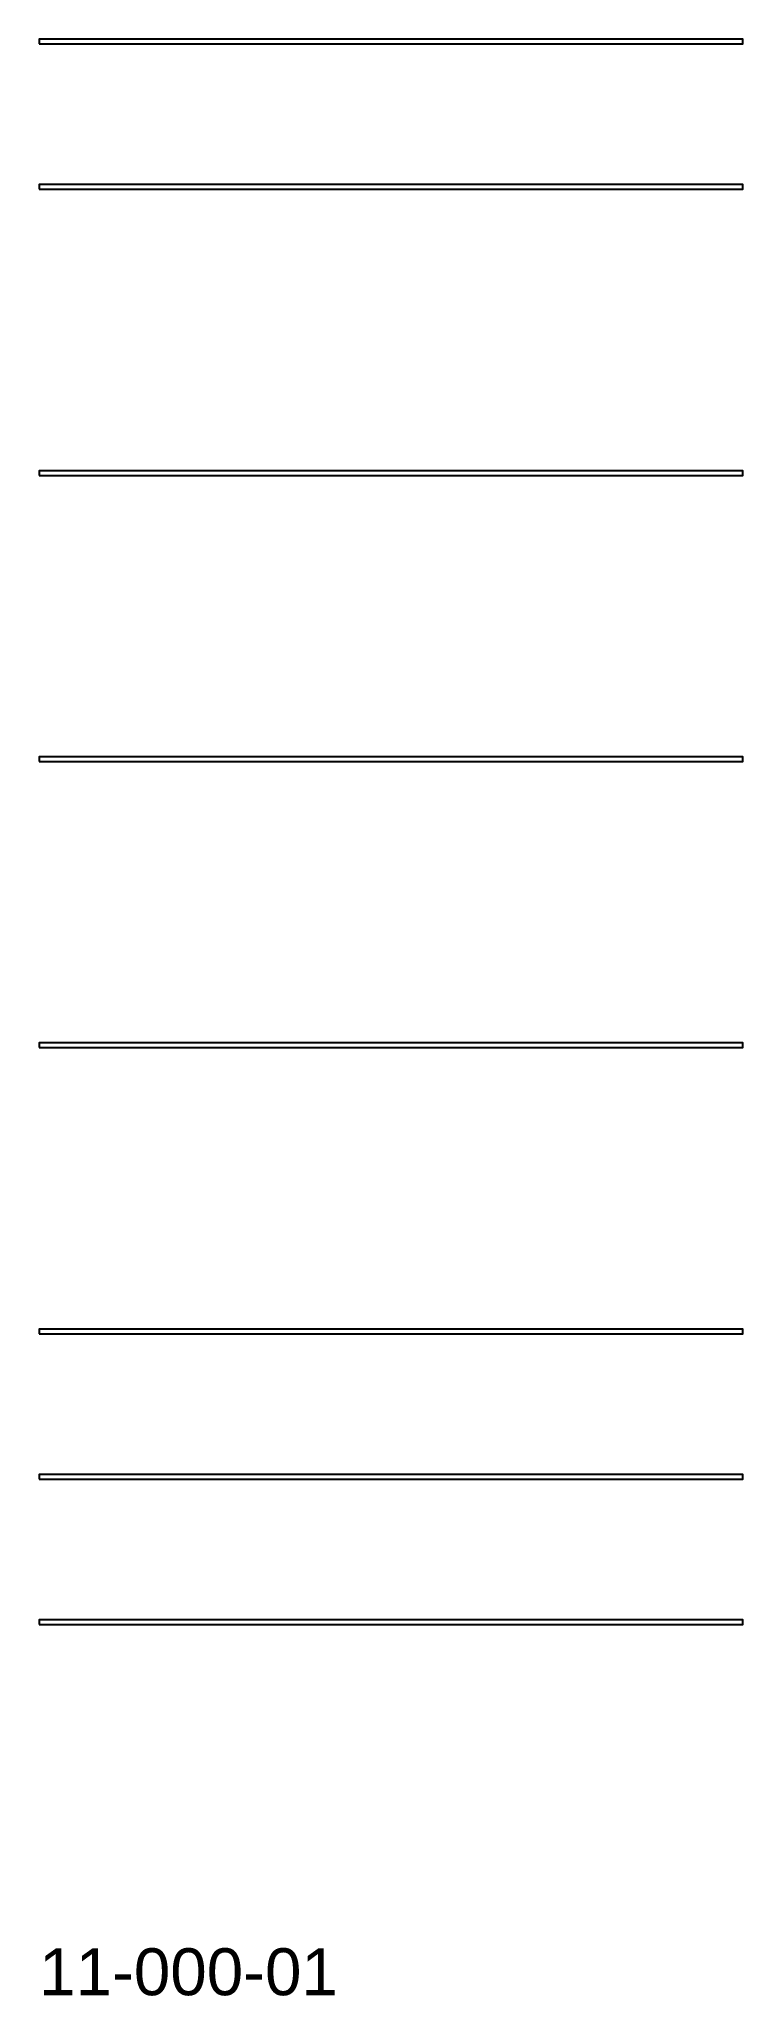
# Model space of a CAD drawing. Extents: x 0 to 15, y 0 to 41.7.
import ezdxf

# ---------------------------------------------------------------- set-up
doc = ezdxf.new("R2010")
doc.units = 0
doc.styles.get("Standard").update_dxf_attribs({"font": 'arial.ttf'})

msp = doc.modelspace()

# ---------------------------------------------------------------- linework, layer by layer
for points in [[(0, 41.6, 0), (15, 41.6, 0), (15, 41.7, 0), (0, 41.7, 0), (0, 41.6, 0)], [(0, 38.5, 0), (15, 38.5, 0), (15, 38.6, 0), (0, 38.6, 0), (0, 38.5, 0)], [(0, 32.4, 0), (15, 32.4, 0), (15, 32.5, 0), (0, 32.5, 0), (0, 32.4, 0)], [(0, 26.3, 0), (15, 26.3, 0), (15, 26.4, 0), (0, 26.4, 0), (0, 26.3, 0)], [(0, 20.2, 0), (15, 20.2, 0), (15, 20.3, 0), (0, 20.3, 0), (0, 20.2, 0)], [(0, 14.1, 0), (15, 14.1, 0), (15, 14.2, 0), (0, 14.2, 0), (0, 14.1, 0)], [(0, 11, 0), (15, 11, 0), (15, 11.1, 0), (0, 11.1, 0), (0, 11, 0)], [(0, 7.9, 0), (15, 7.9, 0), (15, 8, 0), (0, 8, 0), (0, 7.9, 0)]]:
    msp.add_polyline3d(points)

# ---------------------------------------------------------------- texts
msp.add_text('11-000-01', height=1).set_placement((0, 0))

doc.saveas('drawing.dxf')
